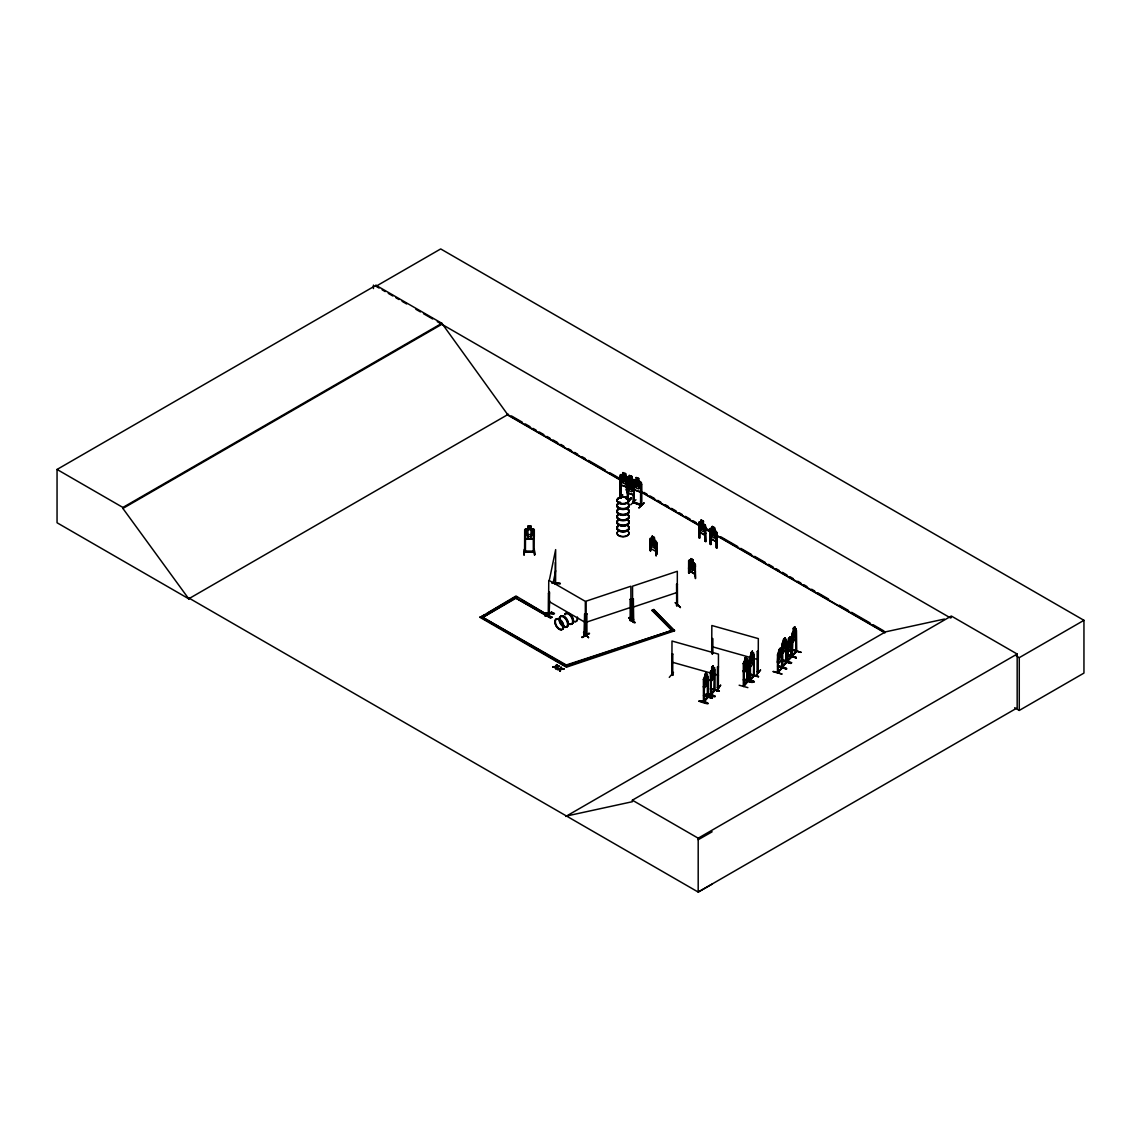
<?xml version="1.0" encoding="UTF-8"?>
<svg xmlns="http://www.w3.org/2000/svg" width="1141" height="1141" viewBox="0 0 1141 1141"><rect width="100%" height="100%" fill="white"/><g stroke="black" fill="none" stroke-linecap="round" stroke-linejoin="round"><path stroke-width="1.5" d="M544.485 613.23C574.707 614.272 523.833 612.289 554.169 613.558M554.169 613.544L544.485 613.159M777.977 671.364L777.891 672.748L777.92 656.346L777.763 672.762L782.355 667.856L781.984 651.953L781.528 668.284M791.94 656.674L787.433 661.609L787.918 660.325L787.076 660.625L791.64 656.588L787.376 660.839M796.375 651.083L795.905 650.94M793.237 630.973L792.296 655.733L796.361 651.34L792.139 656.317L796.732 651.411L796.361 630.231L796.247 651.925L796.361 650.57M628.277 478.036L627.322 476.767L621.061 474.485L620.205 475.112L620.191 497.847C618.964 496.321 622.615 497.79 620.305 496.791M628.178 500.699L628.135 499.929M633.269 502.639L641.385 505.591L641.484 482.928L640.529 481.659L634.253 479.534M633.312 501.94L634.367 502.04L633.497 501.683M633.54 481.388L634.282 481.659L634.096 502.981L634.225 501.94M640.7 504.607C622.059 498.588 647.846 506.233 640.686 504.636M714.437 690.276L714.451 667.571L713.995 677.583L710.829 681.391M747.483 665.759L747.098 668.826L743.875 672.705L747.098 668.826L747.526 665.731L746.97 668.74L743.775 672.677L743.304 670.58M703.498 686.426L703.926 688.508L707.178 684.586L707.634 681.534M753.402 663.064C755.813 653.493 750.478 672.776 749.694 664.846L750.036 666.915M786.292 646.562L785.821 649.643L782.298 653.451L785.878 649.628L785.807 639.188L784.78 640.286L785.479 645.335L784.737 648.216L783.339 649.728L782.583 648.473M795.862 638.732L796.233 628.662L796.233 651.882M705.979 694.356C710.543 692.031 723.965 700.859 705.994 694.284M714.922 696.424L706.151 694.099L714.936 696.067M739.14 685.213L747.883 687.638M699.019 701.301C703.555 698.977 716.962 707.876 699.034 701.23M699.205 701.002L707.933 703.398M745.216 679.736C749.765 677.412 763.158 686.297 745.23 679.651M745.415 679.423L754.158 681.477M773.298 671.379L781.856 673.96M786.491 668.954L777.52 666.087M777.72 665.531L786.306 668.098L786.449 669.111L778.133 666.159M777.72 665.873L786.705 668.826M782.697 660.511L782.94 659.826L782.327 660.967L790.913 663.477L791.497 662.892L782.911 659.883M796.133 657.829L787.675 654.877M787.704 654.52L796.104 657.829M791.127 663.32L782.327 660.525L791.241 663.163L791.483 662.465M796.233 657.216L796.061 657.943L787.661 654.934M796.218 657.558L787.518 654.877M549.206 592.079L549.206 614.714L549.534 592.093M555.325 562.427L555.211 584.106L555.667 583.236M549.534 600.565L549.163 613.159M552.23 583.279L560.374 583.465L552.287 582.837M549.534 579.271L555.653 549.62L555.596 584.049M553.143 582.937L555.653 570.728M620.504 502.924L619.848 501.897L619.178 502.924M620.134 502.568L619.435 502.782M626.951 498.346L626.537 498.189M626.751 498.931L626.152 498.788M626.737 498.817L626.366 498.674M713.025 668.441L713.724 673.333L711.756 677.783L711.028 671.664L711.799 669.981M746.699 664.49L744.731 668.94L744.003 667.685L744.731 668.94L746.699 664.49L746.043 656.859L746.1 659.626M713.724 673.318L711.727 677.768L711.057 676.527M586.003 634.353C588.171 633.911 585.476 634.325 586.174 635.295L586.089 613.986L587.016 613.901L586.26 614.158M587.102 634.211L586.003 635.123L586.089 601.164L630.873 586.232L631.002 620.419C628.748 620.904 631.401 617.966 631.13 620.347L630.873 599.068L630.117 599.325L630.203 620.633L631.13 620.305M632.456 619.406L633.555 619.249L632.856 619.563M632.456 620.176L633.555 620.019L632.756 620.319M714.466 690.077L710.429 695.24L710.472 672.534C710.615 666.544 710.886 686.868 710.429 679.523M710.929 671.122L710.33 672.52M747.854 680.792L743.362 686.369L743.304 663.663L746.057 656.859L744.731 658.557L744.702 671.536M743.404 663.72L743.889 662.222L743.304 663.691M707.705 697.18L703.455 702.2L703.398 679.466L706.151 672.677L706.193 675.429M777.463 661.908L778.005 653.508M781.813 668.384L781.842 644.423L784.88 637.719L784.837 640.458L784.78 637.691M787.076 643.781L787.604 642.283L787.119 661.466M787.775 647.76L788.531 649.029L789.929 647.518L790.67 644.636L790.67 639.787L789.929 639.73C790.613 632.77 788.887 642.226 790.998 638.489L791.483 657.23L791.783 633.483L795.733 628.349M713.296 532.79L715.407 531.663L713.981 533.831L715.464 537.768L713.524 534.131C712.64 537.668 709.987 534.829 713.039 533.275L711.642 529.495L713.425 532.79M656.645 549.263L655.847 551.517L656.717 549.32M704.824 535.129L705.723 533.061L704.881 535.243L699.59 532.191L698.905 529.21L699.675 532.148L704.896 535.072M694.498 573.752L695.425 571.67L694.569 573.852L689.25 570.828L688.565 567.833L689.392 570.728L694.598 573.695L695.354 571.612L694.527 573.88L689.264 570.814L694.627 573.823M710.116 535.6L710.729 538.623L716.02 541.675L716.719 539.479M716.02 541.675L716.862 539.493M583.564 632.756L588.542 637.634L583.593 632.385M634.938 622.287C619.606 607.126 645.777 633.555 629.062 617.638M624.056 478.749L622.016 475.754L623.699 479.334C620.062 481.288 623.171 483.813 624.27 480.119L626.594 483.484L624.812 479.762C629.49 475.355 623.114 478.036 624.255 478.878M711.057 671.678L714.466 667.571M743.818 664.789L743.704 686.497L744.773 661.138M555.753 668.783L556.451 666.629L559.375 666.258L556.451 667.071L555.753 668.783L555.767 666.686M560.217 669.254L560.202 671.35L560.901 669.197L563.825 668.826L560.901 669.197M555.211 668.469L556.566 664.633L557.108 665.388L556.566 664.633M556.566 665.075L555.867 666.758L552.9 667.143L555.867 666.315M633.612 490.06L634.439 487.763L633.612 490.06L627.265 487.792L626.58 477.951M561.557 667.514L561.001 669.268L561.001 667.2L560.317 669.325L557.35 669.268L560.317 668.883L559.646 671.036M626.352 489.76L627.122 492.712L633.469 494.98L634.539 480.832L631.8 478.978L633.112 480.347L633.112 485.196L631.772 486.779L629.261 485.852L627.921 483.285M633.412 495.037L634.396 492.741M640.557 492.142L641.385 489.86L640.557 492.142L634.239 489.846M704.796 676.955L703.883 702.257L708.048 697.336L707.092 674.146L706.151 675.272L706.094 683.202L704.796 684.743L704.097 683.488M744.003 662.835L744.702 661.138M534.245 536.612L533.147 539.251L525.687 539.265L524.703 536.612M556.551 666.701L557.108 664.946M710.715 694.769L714.152 690.205M711.171 694.84L711.157 673.718M714.152 689.991L714.908 689.592M714.123 690.719L714.965 690.305L710.772 695.283L710.857 673.632M714.908 690.362L714.58 669.139L714.152 690.761M744.146 686.012L743.362 685.598L747.127 681.377M747.127 681.919L747.555 660.311L747.897 681.576L747.17 681.805M555.211 583.593L555.738 582.766M704.182 701.786L703.412 701.387L707.235 697.18M707.277 696.851L707.62 696.994M707.192 697.679L707.705 696.409M707.976 697.336L707.662 676.114L707.235 697.736M753.431 675.615L749.623 679.822L750.464 680.236L750.393 659.099M753.431 675.401L754.215 674.916L753.859 676.214L753.745 652.98L752.447 653.722M754.172 675.814L753.859 654.549L753.431 676.171M790.071 637.02L788.474 638.618L787.775 642.925L787.846 661.138M545.156 615.755L551.902 612.104M548.45 614.343C550.276 615.669 547.438 612.289 549.206 613.944M584.62 634.881L585.39 635.323L585.319 601.35L548.75 580.241L548.507 614.343L549.377 614.443M784.837 637.862L783.425 639.374L782.583 643.624L782.726 666.786L777.506 672.562M782.298 667.913L782.341 645.564M785.992 662.664L786.777 662.351L782.341 665.902M785.949 662.778L786.406 641.171L786.777 662.351L781.813 667.613M791.184 657.016L791.569 638.931M792.596 655.119L792.196 655.547M524.033 555.039L524.518 549.021L524.076 554.997M622.686 494.866L617.11 499.858L622.287 495.123M635.936 499.744L630.716 504.793M791.44 662.907L782.911 660.168L791.497 662.892M703.498 701.387L703.883 700.931M750.136 679.879L750.022 680.721L754.187 675.772M689.093 570.186L693.414 562.741M637.434 483.841C638.389 480.275 641.627 482.843 638.019 484.654L639.816 488.291L637.477 485.011C636.35 488.69 633.412 486.18 636.906 484.226L635.223 480.646L637.462 483.784M694.142 568.931L693.015 570.357L690.89 569.174L689.777 566.435L690.904 558.591L693.158 559.889L693.086 562.527L695.397 564.709L693.158 562.484M713.867 667.585L713.724 668.483M746.742 658.728L747.526 658.756L747.441 682.004L747.426 658.728L746.157 659.484M671.807 674.417L672.591 675.372L671.749 675.115L671.992 653.864L672.776 654.078L672.719 674.844M672.776 654.078L671.849 654.035M673.475 672.334L669.282 677.383M672.677 674.645L672.035 674.188M712.483 638.732L711.699 638.518L712.483 638.732L712.483 653.993M711.727 680.364L711.67 667.342L713.082 665.702L713.125 668.469M711.756 667.385L713.182 665.731L711.799 667.385M711.984 667.542L712.811 666.558L711.984 668.412L712.797 666.544M713.039 669.311L711.756 670.851L713.025 669.296L713.039 674.16L711.756 675.7L713.025 674.146M717.532 666.9L718.459 666.943L717.532 666.9L717.532 688.009C720.741 688.08 715.707 686.668 718.459 687.253M710.401 689.036L719.372 691.175L710.615 688.722M718.459 688.023L717.432 687.98L718.317 688.237M717.532 688.009L717.803 687.039M720.641 685.256L716.876 690.804M716.505 690.676L720.584 685.199M744.959 658.714L745.786 657.715L744.959 659.569L745.772 657.715M746.014 660.468L744.731 662.008L746 660.468L746.014 665.317L744.731 666.857M758.123 672.719L757.296 672.463L757.382 651.383L758.323 651.425L758.209 672.762L758.323 638.603L711.841 625.51L711.699 653.764M743.376 679.751L752.347 682.332L743.59 679.879M747.868 680.749L747.127 681.148M757.296 671.921L758.408 671.792L757.453 671.778M760.548 670.109L756.241 675.172L760.491 670.038M704.796 674.36L706.236 672.691M711.955 668.398L712.797 667.414M710.786 671.079L714.409 667.656M703.883 680.592L703.755 702.285L703.926 700.874M703.712 695.682L712.426 698.135L703.498 695.554M746.143 656.888L744.773 658.542M744.93 659.569L745.772 658.571M752.304 653.836L753.003 658.728L751.006 663.178L750.307 657.073L750.949 652.752L752.447 651.126L751.006 652.78M751.234 652.937L752.076 651.953L751.234 653.807M753.859 675.657L749.651 680.635L749.566 657.915L751.049 655.376L750.949 652.752M750.065 656.474L753.302 652.566M744.702 666.857L746 665.317M747.013 668.797L743.704 672.662L743.347 670.594M749.922 674.117L758.637 676.57L749.708 673.974M750.079 679.366L750.122 680.079M793.38 631.03L793.237 628.377L794.735 626.751L794.835 629.376M783.582 640.372L784.48 638.532M782.341 643.025L785.907 639.217M792.296 634.624L792.296 641.656M788.574 638.646L790.014 637.163M780.358 648.145L781.057 655.79L778.918 660.183L778.162 654.078L778.861 649.771L780.458 648.174L779.003 649.828M788.574 641.242L787.504 642.255L790.998 638.489M787.532 645.193L787.376 661.609L787.418 645.735M791.184 641.256L791.897 640.9L791.141 657.13M792.282 642.383L795.733 638.66M792.253 642.511L795.833 638.689M787.59 652.78L791.098 648.972L791.569 645.892L790.97 648.901L787.59 652.78L786.976 650.727M777.977 663.934L781.457 660.083L777.977 663.934L777.42 661.809L778.005 663.805M773.085 671.678L781.885 674.046M792.339 655.134L796.347 651.283M786.377 662.778L786.777 661.58L786.748 662.45M781.528 667.385L786.363 662.08M792.268 650.013L801.053 652.352L792.268 649.571M524.546 551.388L534.23 551.36M524.546 552.158L534.23 552.13M533.289 552.101L533.289 551.331M524.575 552.387L524.703 529.652L527.884 528.725M524.703 529.724L525.759 528.811L533.175 528.882L531.064 528.725M620.205 475.112L621.103 474.585M625.582 473.544L626.78 482.443L625.439 484.026L622.929 483.114L621.574 480.546L621.574 475.697L622.929 475.326L622.886 472.559L625.582 473.544L625.582 476.139M620.333 476.496L621.075 476.767L620.333 476.496L620.148 497.776L620.889 498.046L621.075 476.767M627.322 476.767L628.12 478.093M633.412 480.004L636.093 480.047M620.062 497.747L622.686 495.165M638.732 481.088L641.328 482.985M641.513 505.363L640.557 505.32L640.643 484.212L641.57 484.312L641.656 505.463L633.54 502.496L633.583 501.726M641.57 484.312L640.643 484.212M630.959 497.847L628.363 500.2C632.856 495.379 631.215 500.043 627.521 501.997M628.135 500.699L631.387 498.389M627.479 501.926L631.358 498.375M634.054 502.939L633.654 502.511M638.974 507.902L644.194 502.753L639.031 507.816M627.393 477.366L626.495 477.879L626.38 489.831M626.438 477.936C630.017 479.12 629.176 472.688 629.204 478.108M626.295 482.857L629.119 482.985M626.438 484.896L627.265 487.792M627.721 483.413L629.033 482.871M631.658 481.302L628.976 480.318L629.062 483.042M633.526 479.619L627.293 477.323M631.658 483.912L634.396 485.766L627.193 482.343M627.122 492.712L633.469 494.98M677.583 604.616L676.656 604.901M677.483 605.415L676.485 605.5L677.497 605.386L677.326 584.106L676.57 584.363L676.656 605.671L677.583 605.358M743.775 685.142L743.889 685.641M743.889 686.411L747.94 681.477M750.051 680.664L750.079 659.027M524.646 551.388L534.245 551.545M524.646 552.158L534.245 552.315M792.225 656.26L792.182 635.152M777.834 672.22L781.942 667.585M548.521 593.206L549.377 593.42L548.521 593.206L548.521 614.4M650.142 539.893L650.142 550.447M656.032 555.838L656.275 543.387M656.888 543.744L656.032 543.515M549.206 614.158L548.864 613.43M584.691 613.815L584.363 635.052L584.691 613.815L585.148 635.466L584.377 634.253L585.076 634.653M688.836 562.242L689.449 562.599M690.89 561.201L689.278 560.359L690.975 561.329L690.975 558.719M694.113 564.096L693.001 562.584L693.158 559.889M689.321 560.473L695.425 564.695M694.726 576.433L694.969 565.736L695.582 578.416M695.582 566.093L694.726 565.879M589.056 633.612C567.006 645.278 604.345 625.168 582.238 637.548M581.924 637.348L588.727 633.312M189.577 598.412L188.836 598.854L57.05 522.763L57.05 469.45L376.017 285.293L441.867 323.302L507.716 414.639L621.588 480.39M376.017 285.293L376.017 286.277L440.697 248.938L1083.95 620.319L1083.95 673.09L1019.27 710.429L1014.649 707.748M57.05 469.45L122.9 507.46L441.867 323.302M712.155 884.104L698.192 892.062L189.492 598.369L188.736 598.797L122.9 508.444L441.867 324.286M188.736 598.797L508.458 414.212M652.124 609.95L672.89 631.372L652.124 610.606L653.764 609.408L674.531 630.83L566.364 667.2L480.09 617.395L515.974 596.016L551.859 617.395L550.533 618.165L515.974 598.212L550.533 617.509L551.859 616.739M480.09 617.395L484.44 614.885M487.435 613.159L515.974 596.672L517.315 596.786L482.757 617.395L517.315 597.442M652.21 538.837L651.097 539.222L651.097 544.072L652.21 546.796L654.321 548.008L655.433 546.582L654.321 537.625M654.392 537.582L652.21 536.227L654.392 537.582L654.392 540.178L656.717 542.346L656.888 554.298M655.918 540.962L650.641 538.096M649.885 545.469L650.57 548.464L655.947 551.46M656.717 542.346L656.66 554.426M650.584 548.45L650.042 545.455M701.144 520.011L703.469 521.266L703.327 523.961L704.453 525.473L704.453 530.323L703.327 531.749L701.23 530.536L700.103 527.812L701.23 519.968L701.23 522.564M703.469 521.266L701.23 520.139M699.79 523.976L698.934 523.748L699.79 523.976L699.79 538.039M704.853 524.746L705.723 526.087L705.88 541.561M705.024 541.347L705.266 527.128M705.88 527.484L705.024 527.27M712.284 526.443L711.242 534.245L712.369 536.969L714.466 538.181L715.592 536.755L715.592 531.906L714.466 527.784L712.284 526.443L712.369 528.996M710.315 530.052L710.929 530.408M714.537 530.337L714.608 527.698L712.369 526.572M716.063 531.135L716.862 532.519L717.033 547.994M716.79 532.562L716.79 548.136M716.163 533.703L717.033 533.917L716.163 533.703L716.163 547.78M710.729 538.623L716.035 541.504M690.89 558.605L693.143 559.903M694.527 563.383L689.364 560.317L688.651 560.958L688.594 572.939M480.09 616.739L566.364 666.544L567.69 665.774L481.431 616.625M565.765 816.471L885.487 631.872L944.391 619.064M566.506 816.029L632.356 801.709L632.356 800.183L951.323 616.026L1017.173 654.035L1017.173 707.905L698.192 892.062L698.192 838.193L1017.173 654.035M951.323 617.552L950.581 617.994L437.274 321.634M1016.217 655.89L1019.27 657.658L1083.95 620.319M698.192 839.733L712.155 831.775M527.983 528.868L526.4 529.738L526.4 534.587L527.983 536.655L530.964 536.655L532.547 534.587L532.547 529.738L530.964 528.868M630.174 620.376L630.873 620.176M632.471 620.119L633.512 620.091L633.298 598.783L632.542 599.025L632.627 620.333L632.542 586.203L677.326 571.284L677.283 605.201M633.412 620.105L633.298 598.783M677.483 604.644L676.656 605.115M718.402 687.481L717.603 687.296M631.044 599.225L630.117 599.325M632.713 599.196L633.469 598.939M676.57 584.363L677.497 584.278M633.497 622.202L629.062 617.652M675.515 602.69L680.407 607.525L675.158 602.762M630.246 619.877L631.13 619.577L630.117 619.663M586.089 635.095L587.102 635.009L586.26 635.266M676.599 604.616L677.412 604.416M586.089 622.273L630.873 607.34M632.542 607.312L677.326 592.393M652.124 610.606L653.764 610.064L674.531 630.83M567.69 665.774L566.678 664.861L671.949 630.431M566.678 665.531L670.28 630.987M674.531 630.174L567.619 665.816L566.678 664.861M620.248 497.576L621.118 497.833L620.889 476.938M629.261 478.065L627.921 478.436L627.721 488.262L629.062 490.83L631.572 491.757L632.898 490.174L631.715 481.26M672.12 674.944L672.862 675.187L671.892 674.944L671.992 641.028L718.459 654.121L718.359 688.28L718.202 687.467M630.403 619.82L630.288 620.59M633.255 619.848L633.383 619.092M676.784 605.643L676.741 584.534M689.777 561.586L690.89 561.372M641.342 505.606L641.385 504.864M559.375 666.258L556.551 666.273L556.451 667.071M552.9 666.701L559.375 666.701M552.9 667.143L555.767 667.114M561.001 668.84L563.825 668.826M557.35 669.268L563.825 669.268M557.35 669.71L560.217 669.696M534.131 551.36L534.031 552.372L534.245 529.638L533.118 528.725L534.302 529.795M586.93 634.039L586.959 635.066L586.845 613.73M525.516 531.05L524.646 531.05L525.516 531.05L525.416 552.415L525.516 551.388M533.261 531.021L534.131 531.207L533.261 531.021L533.36 552.344M534.202 549.42L534.801 555.011L534.202 548.978M527.983 539.265L527.884 526.129L531.064 526.129L531.007 539.265M527.884 526.186L531.064 526.186M527.983 529.738L530.964 529.738M527.983 534.587L530.964 534.587M533.147 539.194L525.687 539.194L524.803 529.681M633.569 622.544L628.677 617.723M552.301 583.137L560.331 583.679M794.692 629.49L795.434 629.547L794.692 637.277L793.295 638.789L792.539 637.519M620.889 497.319L620.847 498.046M757.382 651.383L758.166 651.597M713.082 668.298L713.025 665.845M752.161 682.503L743.419 680.079M714.451 674.531L714.123 677.654L710.857 681.534L714.123 677.654L710.729 681.505L710.33 679.423L710.929 681.419M710.444 688.922L719.144 691.018M711.841 646.619L750.022 657.373M753.331 658.3L758.323 659.712M749.651 664.918L749.608 657.901M749.737 674.302L758.408 676.87M671.992 662.137L710.158 672.89M715.15 674.288L718.459 675.23M707.092 674.146L703.355 679.48M707.534 674.545L707.206 684.629M703.455 686.483L703.84 688.479M703.541 695.882L712.255 698.335M793.237 628.377L794.835 626.78L794.778 629.518M792.31 649.871L801.082 652.381M778.861 649.771L779.003 652.424M781.885 651.454L782.398 653.479M777.463 654.934L777.891 653.408L781.899 650.17M781.885 666.401L782.655 666.786L782.683 665.945M534.288 549.349L534.359 554.954M636.136 477.623L638.646 478.535M634.31 489.789L640.486 492.042M627.393 487.678L633.555 489.945M758.408 672.562L757.524 672.32L757.524 651.211M691.275 559.418L692.616 561.072L691.275 559.418L692.616 560.202M691.275 560.288L692.63 561.058M690.904 562.228L693.015 563.44L693.001 568.304L690.89 567.091L690.904 562.228L693.001 563.454M690.904 567.077L693.015 568.289M551.588 611.99L545.156 616.197M376.017 286.277L379.083 288.045M382.149 289.814L385.216 291.583M388.268 293.351L392.861 296.004M395.927 297.772L398.993 299.541M402.06 301.31L406.652 303.962M415.837 309.268L420.43 311.921M423.496 313.689L432.681 318.981M704.896 524.774L699.69 521.679L698.905 522.236L698.934 537.825M511.539 415.98L522.307 422.199M525.388 423.981L530.009 426.648M533.075 428.417L536.156 430.2M539.237 431.968L543.858 434.635M546.938 436.418L550.005 438.201M553.085 439.97L557.707 442.637M560.787 444.42L563.854 446.188M568.475 448.855L571.555 450.638M574.636 452.406L577.703 454.189M582.324 456.856L585.404 458.625M588.485 460.408L605.415 470.178M610.021 472.845L619.263 478.179M643.881 492.384L646.961 494.167M650.042 495.95L654.649 498.603M657.729 500.386L660.81 502.168M665.417 504.821L668.498 506.604M671.578 508.387L676.199 511.054M679.28 512.822L682.347 514.605M685.427 516.374L690.048 519.041M693.129 520.824L696.195 522.592M706.978 528.811L710.044 530.594M720.827 536.812L737.756 546.582M740.823 548.365L751.605 554.583M754.672 556.352L765.454 562.584M768.521 564.353L773.142 567.02M776.222 568.803L779.303 570.571M782.384 572.354L786.99 575.021M790.071 576.79L793.152 578.573M797.759 581.24L800.839 583.008M803.92 584.791L807.001 586.56M811.622 589.227L814.688 591.009M817.769 592.778L828.537 599.011M839.32 605.229L848.547 610.549M851.628 612.332L870.098 622.986M873.165 624.769L883.947 630.987M640.058 491.044L700.075 525.701M706.222 529.253L710.843 531.92M715.45 534.573L884.731 632.314M506.704 414.497L619.406 479.562M642.568 492.941L698.149 525.031M705.865 529.481L708.96 531.264M716.676 535.728L884.96 632.884M652.295 538.966L649.871 538.509L649.899 550.575M548.75 601.35L585.319 622.458M521.822 600.052L551.859 617.395M484.511 618.408L567.69 666.43M561.557 667.956L561.001 667.2M559.646 670.594L560.202 671.35M632.356 800.183L698.192 838.193M675.515 602.676L680.407 607.511M583.621 632.371L588.542 637.634M693.015 562.57L694.142 564.082L694.113 568.945L693.001 570.386L690.904 569.159L689.763 566.435M716.719 532.547L710.829 528.112L710.044 528.668L710.073 544.257M704.824 524.817L705.651 541.704M651.796 538.68L656.046 550.975M626.438 489.789L627.25 492.598M1019.27 657.658L1019.27 710.429M789.672 637.833L788.773 639.673L788.773 638.803M786.292 639.602L786.292 662.821M777.506 654.905L777.463 672.677M752.347 651.097L752.404 653.864M717.675 666.729L717.575 688.094M716.405 533.56L716.405 547.637M712.626 638.561L712.626 653.807M710.929 535.685L710.929 544.471M710.7 530.536L710.7 544.614M710.187 528.711L710.315 544.114M706.094 672.819L706.094 675.415M705.266 534.173L705.266 541.205M699.547 524.104L699.547 538.181M699.048 522.278L699.176 537.682M695.354 564.681L695.354 578.544M694.969 572.782L694.969 576.291M689.449 567.876L689.449 573.153M689.221 562.741L689.221 573.295M688.836 567.519L688.836 572.796M656.275 548.664L656.275 555.696M650.755 540.249L650.755 550.803M650.527 540.378L650.527 550.932M640.828 484.041L640.942 505.163M634.282 481.659L634.182 502.967M633.54 493.711L633.412 502.725L633.355 493.868M631.772 478.992L631.857 476.339L629.119 475.398L631.715 476.439L631.715 479.035M628.363 491.742L628.263 500.728M627.621 491.471L627.621 498.503M627.436 491.628L627.436 498.674M622.986 472.674L622.986 475.269M534.302 529.709L534.302 536.769M373.435 285.093L373.435 288.587M122.9 507.46L122.9 508.444M628.363 509.77A6.133 3.537 0 0 1 623.043 515.076A6.133 3.537 0 0 1 617.737 509.77M628.277 510.141A6.033 3.48 0 0 1 623.043 515.361A6.033 3.48 0 0 1 617.823 510.141M628.249 514.691A6.005 3.466 0 0 1 623.043 519.897A6.005 3.466 0 0 1 617.851 514.691M628.292 514.805A6.062 3.494 0 0 1 623.043 520.054A6.062 3.494 0 0 1 617.809 514.805M628.292 515.076A6.047 3.494 0 0 1 623.043 520.31A6.047 3.494 0 0 1 617.809 515.076M628.363 503.937A6.133 3.537 0 0 1 623.043 509.257A6.133 3.537 0 0 1 617.737 503.937M628.292 509.157A6.047 3.494 0 0 1 623.043 514.391A6.047 3.494 0 0 1 617.809 509.157M628.277 504.308A6.033 3.48 0 0 1 623.043 509.542A6.033 3.48 0 0 1 617.823 504.308M628.363 509.471A6.133 3.537 0 0 1 623.043 514.776A6.133 3.537 0 0 1 617.737 509.471M628.363 503.637A6.133 3.537 0 0 1 623.043 508.957A6.133 3.537 0 0 1 617.737 503.637M628.292 503.324A6.047 3.494 0 0 1 623.043 508.572A6.047 3.494 0 0 1 617.809 503.324M628.363 526.372A6.133 3.537 0 0 1 623.043 531.677A6.133 3.537 0 0 1 617.737 526.372M628.292 526.728A6.047 3.494 0 0 1 623.043 531.963A6.047 3.494 0 0 1 617.809 526.728M628.249 531.292A6.005 3.466 0 0 1 623.043 536.498A6.005 3.466 0 0 1 617.851 531.292M628.277 515.547A6.033 3.48 0 0 1 623.043 520.767A6.033 3.48 0 0 1 617.823 515.547M628.277 531.606A6.033 3.48 0 0 1 623.043 536.826A6.033 3.48 0 0 1 617.823 531.606M628.363 520.538A6.133 3.537 0 0 1 623.043 525.858A6.133 3.537 0 0 1 617.737 520.538M628.292 525.759A6.047 3.494 0 0 1 623.043 530.993A6.047 3.494 0 0 1 617.809 525.759M628.292 520.909A6.047 3.494 0 0 1 623.043 526.144A6.047 3.494 0 0 1 617.809 520.909M628.363 526.072A6.133 3.537 0 0 1 623.043 531.378A6.133 3.537 0 0 1 617.737 526.072M628.363 520.239A6.133 3.537 0 0 1 623.043 525.559A6.133 3.537 0 0 1 617.737 520.239M628.277 519.939A6.033 3.48 0 0 1 623.043 525.16A6.033 3.48 0 0 1 617.823 519.939M565.109 614.799A6.047 3.494 60 0 1 572.269 616.725A6.047 3.494 60 0 1 570.343 623.885M559.718 617.837A6.133 3.537 60 0 1 566.963 619.777A6.133 3.537 60 0 1 565.023 627.037M563.896 626.552A6.133 3.537 60 0 1 559.561 619.05M564.196 626.323A6.047 3.494 60 0 1 559.917 618.907M560.06 617.723A6.047 3.494 60 0 1 566.792 618.964A6.047 3.494 60 0 1 566.335 626.894M559.447 617.98A6.133 3.537 60 0 1 566.435 619.477A6.133 3.537 60 0 1 565.48 627.293A6.133 3.537 60 0 1 559.304 619.192M559.218 618.208A6.047 3.494 60 0 1 566.093 619.677A6.047 3.494 60 0 1 565.152 627.393A6.047 3.494 60 0 1 559.076 619.406M564.695 614.343A6.047 3.494 60 0 1 571.784 617.909A6.047 3.494 60 0 1 569.502 624.369M577.275 617.295A6.019 3.48 60 0 1 574.265 621.588M565.194 613.972A6.133 3.537 60 0 1 572.383 617.581A6.133 3.537 60 0 1 570.072 624.127M564.938 614.115A6.133 3.537 60 0 1 572.126 617.723A6.133 3.537 60 0 1 569.801 624.27M577.432 617.238A6.062 3.494 60 0 1 574.394 621.545M711.371 671.493L712.241 673.432L711.328 677.597L712.512 673.646L713.71 674.745L712.811 672.734L713.667 668.726L712.54 672.463L711.371 671.493M744.346 662.65L745.216 664.59L744.303 668.769L745.487 664.818L746.685 665.902L745.786 663.891L746.642 659.883L745.515 663.634L744.346 662.65M704.411 678.453L705.295 680.393L704.368 684.571L705.58 680.621L706.778 681.719L705.865 679.694L706.75 675.7L705.594 679.437L704.411 678.453M750.607 656.888L751.491 658.828L750.578 662.992L751.776 659.056L752.989 660.14L752.076 658.129L752.946 654.121L751.791 657.858L750.607 656.888M778.49 653.893L779.431 655.861L778.447 660.011L779.731 656.089L781.029 657.202L780.059 655.162L781.014 651.269L779.759 654.905L778.49 653.893M782.911 643.438L783.853 645.407L782.869 649.557L784.152 645.635L785.45 646.747L784.48 644.708L785.422 640.729L784.181 644.451L782.911 643.438M788.103 642.74L789.044 644.694L788.06 648.844L789.344 644.936L790.642 646.048L789.672 644.009L790.627 640.115L789.372 643.738L788.103 642.74M792.852 632.499L793.808 634.453L792.81 638.603L794.107 634.681L795.405 635.808L794.421 633.768L795.363 629.789L794.136 633.497L792.852 632.499M714.508 674.602L714.038 677.626L714.466 674.531M781.856 657.016L781.485 660.126L781.956 657.045M704.339 531.25L702.385 527.698L701.159 529.495L700.403 528.982L701.9 526.842L700.503 523.063L702.343 526.514C703.227 523.149 705.751 525.887 702.842 527.399L704.339 531.25M694.042 569.858L692.059 566.307C691.089 569.815 688.679 567.091 691.589 565.465L690.162 561.686L692.031 565.137C692.858 561.7 695.554 564.61 692.516 566.022L694.042 569.858M632.742 491.115L630.403 487.835C629.219 491.429 626.281 489.047 629.832 487.05L628.149 483.456L630.36 486.651C631.315 483.099 634.553 485.681 630.944 487.478L632.742 491.115M747.084 658.357L743.804 662.251L747.084 658.357M639.987 487.335L638.646 488.933L636.136 488.02L634.781 485.453L634.781 480.603L636.136 480.218L636.093 477.451L638.789 478.436L639.987 487.335M705.865 673.518L705.038 675.372L705.865 673.518M706.094 676.271L704.796 677.811L704.796 682.66L706.094 681.12L706.094 676.271M752.304 654.706L751.006 656.246L751.006 661.095L752.304 659.555L752.304 654.706M794.436 627.593L793.537 629.433L794.436 627.593M794.692 630.36L793.295 631.872L793.295 636.707L794.692 635.195L794.692 630.36M784.737 641.299L783.339 642.811L783.339 647.66L784.737 646.148L784.737 641.299M780.059 648.987L779.16 650.826L780.059 648.987M789.929 640.6L788.531 642.112L788.531 646.961L789.929 645.449L789.929 640.6M780.316 651.753L778.918 653.265L778.918 658.115L780.316 656.603L780.316 651.753M620.205 482.072L620.975 485.011L627.293 487.307L621.032 484.954L620.205 482.072M689.364 560.317L688.565 560.873L689.349 560.317M530.422 526.7L528.525 526.7L528.525 527.57L530.422 527.57L530.422 526.7M624.983 473.914L623.371 473.33L624.983 474.784L624.983 473.914M638.19 478.806L636.578 478.222L638.19 479.676L638.19 478.806M625.439 477.109L622.929 476.196L622.929 481.046L625.439 481.958L625.439 477.109M638.646 482.001L636.136 481.088L636.136 485.938L638.646 486.85L638.646 482.001M631.315 476.653L629.718 476.068L631.315 477.523L631.315 476.653M631.772 479.848L629.261 478.92L629.261 483.77L631.772 484.697L631.772 479.848M631.116 481.63L629.518 481.031L631.116 482.5L631.116 481.63M631.572 484.825L629.062 483.898L629.062 488.747L631.572 489.674L631.572 484.825M702.956 521.58L701.601 520.795L702.956 522.435L702.956 521.58M714.095 528.012L712.74 527.228L714.095 528.868L714.095 528.012M703.327 524.817L701.23 523.605L701.23 528.454L703.327 529.666L703.327 524.817M714.466 531.25L712.369 530.037L712.369 534.887L714.466 536.099L714.466 531.25M653.936 537.839L652.595 537.054L653.936 538.695L653.936 537.839M654.321 541.076L652.21 539.864L652.21 544.713L654.321 545.926L654.321 541.076M652.21 539.008L652.21 536.227L652.139 538.88M620.019 503.21A6.047 3.494 0 0 0 629.105 500.186A6.047 3.494 0 0 0 620.019 497.162A6.062 3.494 0 0 0 620.019 503.238A6.062 3.494 0 0 0 629.105 500.2A6.062 3.494 0 0 0 620.019 497.176A6.047 3.494 0 0 0 620.019 503.21M620.034 503.694A6.019 3.48 0 0 0 629.076 500.685A6.019 3.48 0 0 0 620.034 497.661A6.019 3.48 0 0 0 620.034 503.694M554.84 621.845A6.047 3.494 60 0 0 561.244 629.832A6.047 3.494 60 0 0 561.244 621.274A6.047 3.494 60 0 0 554.84 621.845M555.296 621.603A6.019 3.48 60 0 0 561.686 629.547A6.019 3.48 60 0 0 561.686 621.032A6.019 3.48 60 0 0 555.296 621.603M555.011 621.731A6.062 3.494 60 0 0 561.443 629.732A6.062 3.494 60 0 0 561.443 621.16A6.062 3.494 60 0 0 555.011 621.731"/></g></svg>
